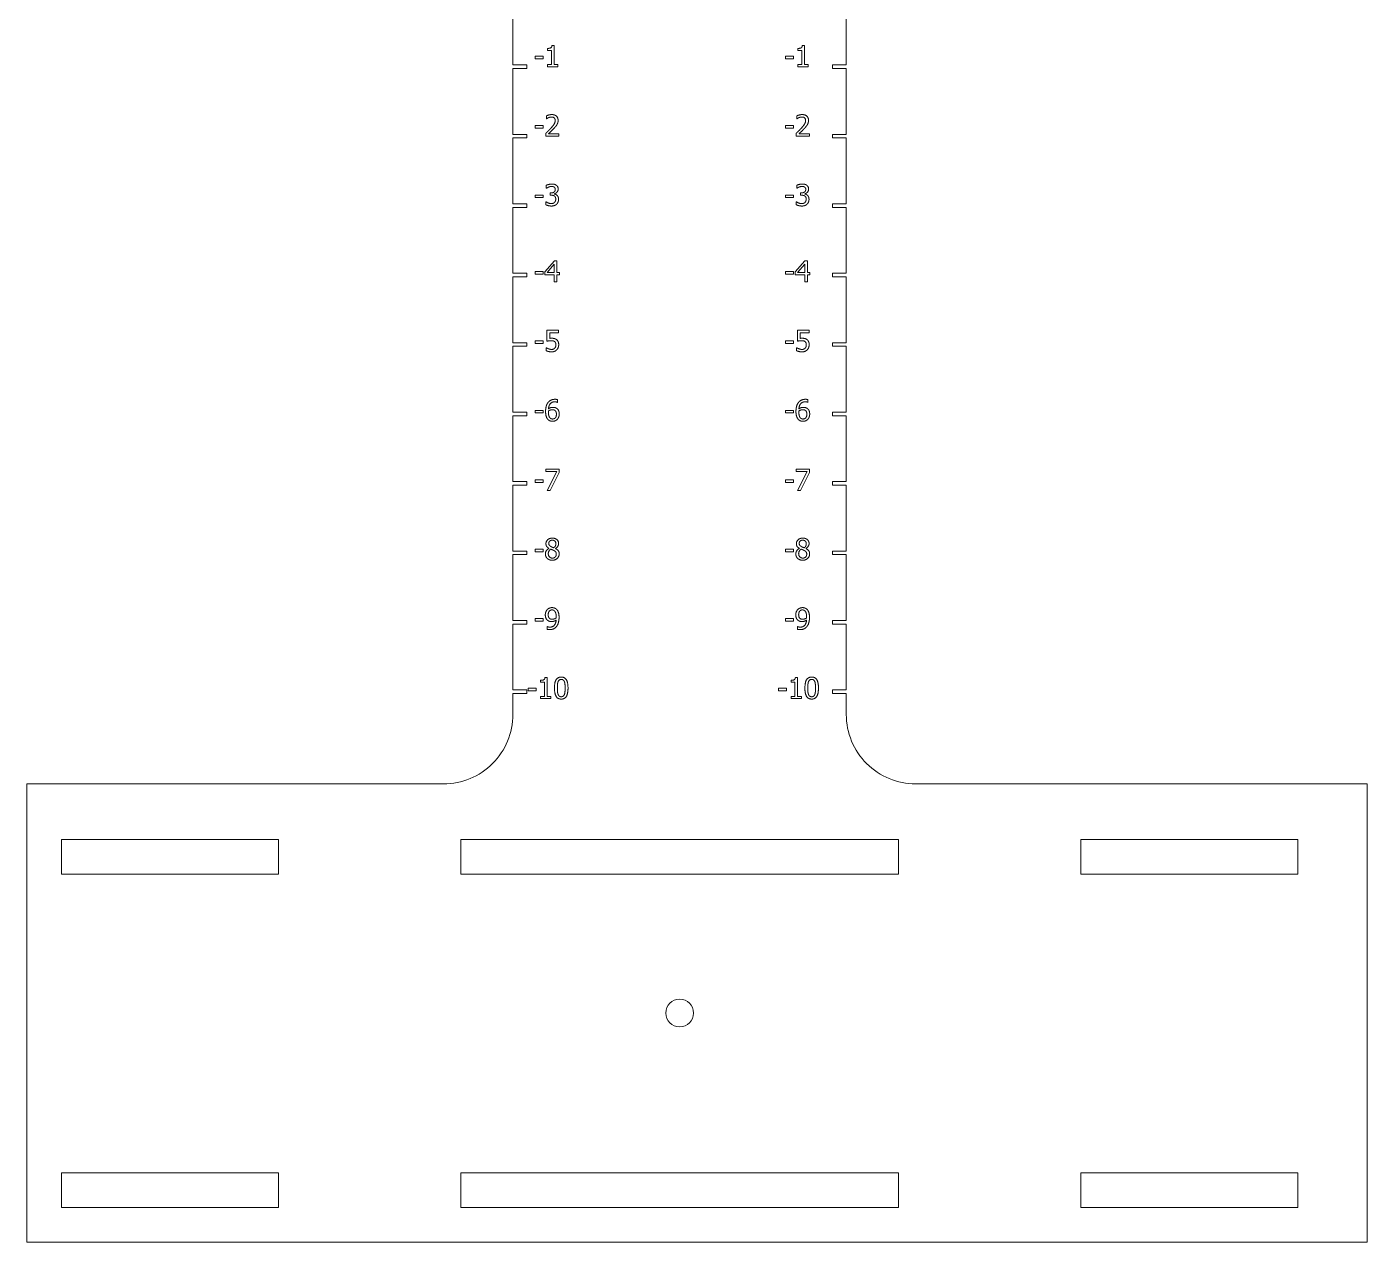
# Model space of a CAD drawing. Header units: millimetres. Extents: x -115 to 78, y -181 to 169.
# Drawn here: x -115 to 78, y -181.2 to -6.2 of the extents above; entities that cross this region are included whole.
import ezdxf

# ---------------------------------------------------------------- set-up
doc = ezdxf.new("R2010")
doc.units = ezdxf.units.MM

msp = doc.modelspace()

# ---------------------------------------------------------------- linework, layer by layer
at = {"color": 7, "lineweight": 5}
for p, q in [((-39.09, -30.25), (-39.09, -30.28)), ((-3.03, -30.25), (-3.03, -30.28)), ((-39.85, -81.32), (-39.85, -81.31)), ((-38.92, -81.32), (-38.92, -81.34)), ((-3.79, -81.32), (-3.79, -81.31)), ((-2.86, -81.32), (-2.86, -81.34))]:
    msp.add_line(p, q, dxfattribs=at)
at = {"color": 1, "lineweight": 5, "true_color": 0xff0000, "flags": 128}
msp.add_lwpolyline([(2.96, -3.45), (2.96, -11.7), (0.96, -11.7), (0.96, -12.2), (2.96, -12.2), (2.96, -21.7), (0.96, -21.7), (0.96, -22.2), (2.96, -22.2), (2.96, -31.7), (0.96, -31.7), (0.96, -32.2), (2.96, -32.2), (2.96, -41.7), (0.96, -41.7), (0.96, -42.2), (2.96, -42.2), (2.96, -51.7), (0.96, -51.7), (0.96, -52.2), (2.96, -52.2), (2.96, -61.7), (0.96, -61.7), (0.96, -62.2), (2.96, -62.2), (2.96, -71.7), (0.96, -71.7), (0.96, -72.2), (2.96, -72.2), (2.96, -81.7), (0.96, -81.7), (0.96, -82.2), (2.96, -82.2), (2.96, -91.7), (0.96, -91.7), (0.96, -92.2), (2.96, -92.2), (2.96, -101.7), (0.96, -101.7), (0.96, -102.2), (2.96, -102.2), (2.96, -105.22, 0.414214), (12.96, -115.22), (77.96, -115.22), (77.96, -181.22), (-115.04, -181.22), (-115.04, -115.22), (-55.04, -115.22, 0.414214), (-45.04, -105.22), (-45.04, -102.2), (-43.04, -102.2), (-43.04, -101.7), (-45.04, -101.7), (-45.04, -92.2), (-43.04, -92.2), (-43.04, -91.7), (-45.04, -91.7), (-45.04, -82.2), (-43.04, -82.2), (-43.04, -81.7), (-45.04, -81.7), (-45.04, -72.2), (-43.04, -72.2), (-43.04, -71.7), (-45.04, -71.7), (-45.04, -62.2), (-43.04, -62.2), (-43.04, -61.7), (-45.04, -61.7), (-45.04, -52.2), (-43.04, -52.2), (-43.04, -51.7), (-45.04, -51.7), (-45.04, -42.2), (-43.04, -42.2), (-43.04, -41.7), (-45.04, -41.7), (-45.04, -32.2), (-43.04, -32.2), (-43.04, -31.7), (-45.04, -31.7), (-45.04, -22.2), (-43.04, -22.2), (-43.04, -21.7), (-45.04, -21.7), (-45.04, -12.2), (-43.04, -12.2), (-43.04, -11.7), (-45.04, -11.7), (-45.04, -3.45, 1)], format="xyb", dxfattribs=at)
at = {"color": 7, "lineweight": 5, "flags": 128}
for points in [[(-39.42, -8.89), (-39.11, -8.89), (-39.11, -11.64), (-38.57, -11.64), (-38.57, -11.95), (-40.05, -11.95), (-40.05, -11.64), (-39.5, -11.64), (-39.5, -9.59), (-40.05, -9.59), (-40.05, -9.31)], [(-3.37, -8.89), (-3.05, -8.89), (-3.05, -11.64), (-2.51, -11.64), (-2.51, -11.95), (-4, -11.95), (-4, -11.64), (-3.44, -11.64), (-3.44, -9.59), (-4, -9.59), (-4, -9.31)], [(-40.21, -19.45), (-40.23, -19.45), (-40.23, -19.02)], [(-4.15, -19.45), (-4.17, -19.45), (-4.17, -19.02)], [(-39.91, -21.59), (-38.41, -21.59), (-38.41, -21.95), (-40.29, -21.95), (-40.29, -21.52)], [(-3.85, -21.59), (-2.36, -21.59), (-2.36, -21.95), (-4.24, -21.95), (-4.24, -21.52)], [(-40.21, -29.46), (-40.24, -29.46), (-40.24, -29.02)], [(-39.52, -30.46), (-39.7, -30.46), (-39.7, -30.12), (-39.56, -30.12)], [(-4.15, -29.46), (-4.18, -29.46), (-4.18, -29.02)], [(-3.47, -30.46), (-3.64, -30.46), (-3.64, -30.12), (-3.5, -30.12)], [(-40.32, -31.82), (-40.32, -31.39), (-40.29, -31.39)], [(-4.26, -31.82), (-4.26, -31.39), (-4.23, -31.39)], [(-40.14, -51.47), (-40.14, -49.9), (-38.46, -49.9), (-38.46, -50.26), (-39.74, -50.26), (-39.74, -51.07)], [(-4.08, -51.47), (-4.08, -49.9), (-2.41, -49.9), (-2.41, -50.26), (-3.69, -50.26), (-3.69, -51.07)], [(-40.26, -52.84), (-40.26, -52.41), (-40.23, -52.41)], [(-4.2, -52.84), (-4.2, -52.41), (-4.17, -52.41)], [(-38.63, -59.88), (-38.63, -60.28), (-38.65, -60.28)], [(-2.57, -59.88), (-2.57, -60.28), (-2.59, -60.28)], [(-40.11, -92.96), (-40.11, -92.57), (-40.09, -92.57)], [(-4.06, -92.96), (-4.06, -92.57), (-4.04, -92.57)], [(-40.42, -99.89), (-40.11, -99.89), (-40.11, -102.64), (-39.57, -102.64), (-39.57, -102.95), (-41.05, -102.95), (-41.05, -102.64), (-40.5, -102.64), (-40.5, -100.59), (-41.05, -100.59), (-41.05, -100.31)], [(-4.37, -99.89), (-4.05, -99.89), (-4.05, -102.64), (-3.51, -102.64), (-3.51, -102.95), (-5, -102.95), (-5, -102.64), (-4.44, -102.64), (-4.44, -100.59), (-5, -100.59), (-5, -100.31)]]:
    msp.add_lwpolyline(points, dxfattribs=at)
for points in [[(-40.7, -10.8), (-41.85, -10.8), (-41.85, -10.43), (-40.7, -10.43)], [(-4.64, -10.8), (-5.79, -10.8), (-5.79, -10.43), (-4.64, -10.43)], [(-40.7, -20.8), (-41.85, -20.8), (-41.85, -20.43), (-40.7, -20.43)], [(-4.64, -20.8), (-5.79, -20.8), (-5.79, -20.43), (-4.64, -20.43)], [(-40.7, -30.8), (-41.85, -30.8), (-41.85, -30.43), (-40.7, -30.43)], [(-4.64, -30.8), (-5.79, -30.8), (-5.79, -30.43), (-4.64, -30.43)], [(-40.44, -41.47), (-39.07, -39.9), (-38.7, -39.9), (-38.7, -41.57), (-38.33, -41.57), (-38.33, -41.9), (-38.7, -41.9), (-38.7, -42.94), (-39.09, -42.94), (-39.09, -41.9), (-40.44, -41.9)], [(-39.09, -40.38), (-40.11, -41.57), (-39.09, -41.57)], [(-4.38, -41.47), (-3.01, -39.9), (-2.64, -39.9), (-2.64, -41.57), (-2.27, -41.57), (-2.27, -41.9), (-2.64, -41.9), (-2.64, -42.94), (-3.03, -42.94), (-3.03, -41.9), (-4.38, -41.9)], [(-3.03, -40.38), (-4.06, -41.57), (-3.03, -41.57)], [(-40.7, -41.8), (-41.85, -41.8), (-41.85, -41.42), (-40.7, -41.42)], [(-4.64, -41.8), (-5.79, -41.8), (-5.79, -41.42), (-4.64, -41.42)], [(-41.85, -51.43), (-40.7, -51.43), (-40.7, -51.8), (-41.85, -51.8)], [(-5.79, -51.43), (-4.64, -51.43), (-4.64, -51.8), (-5.79, -51.8)], [(-41.85, -61.43), (-40.7, -61.43), (-40.7, -61.8), (-41.85, -61.8)], [(-5.79, -61.43), (-4.64, -61.43), (-4.64, -61.8), (-5.79, -61.8)], [(-40.31, -70.26), (-40.31, -69.9), (-38.38, -69.9), (-38.38, -70.36), (-39.7, -72.95), (-40.13, -72.95), (-38.74, -70.26)], [(-4.26, -70.26), (-4.26, -69.9), (-2.32, -69.9), (-2.32, -70.36), (-3.64, -72.95), (-4.08, -72.95), (-2.68, -70.26)], [(-40.7, -71.8), (-41.85, -71.8), (-41.85, -71.43), (-40.7, -71.43)], [(-4.64, -71.8), (-5.79, -71.8), (-5.79, -71.43), (-4.64, -71.43)], [(-40.7, -81.8), (-41.85, -81.8), (-41.85, -81.43), (-40.7, -81.43)], [(-4.64, -81.8), (-5.79, -81.8), (-5.79, -81.43), (-4.64, -81.43)], [(-41.85, -91.43), (-40.7, -91.43), (-40.7, -91.8), (-41.85, -91.8)], [(-4.64, -91.8), (-5.79, -91.8), (-5.79, -91.43), (-4.64, -91.43)], [(-42.85, -101.43), (-41.7, -101.43), (-41.7, -101.8), (-42.85, -101.8)], [(-6.79, -101.43), (-5.64, -101.43), (-5.64, -101.8), (-6.79, -101.8)]]:
    msp.add_lwpolyline(points, close=True, dxfattribs=at)
at = {"color": 1, "lineweight": 5, "true_color": 0xff0000, "flags": 128}
for points in [[(-110.04, -128.22), (-110.04, -123.22), (-78.79, -123.22), (-78.79, -128.22)], [(-52.54, -128.22), (-52.54, -123.22), (10.46, -123.22), (10.46, -128.22)], [(36.71, -123.22), (67.96, -123.22), (67.96, -128.22), (36.71, -128.22)], [(-110.04, -176.22), (-110.04, -171.22), (-78.79, -171.22), (-78.79, -176.22)], [(-52.54, -176.22), (-52.54, -171.22), (10.46, -171.22), (10.46, -176.22)], [(67.96, -171.22), (67.96, -176.22), (36.71, -176.22), (36.71, -171.22)]]:
    msp.add_lwpolyline(points, close=True, dxfattribs=at)
at = {"color": 1, "lineweight": 5, "true_color": 0xff0000}
msp.add_circle((-21.04, -148.22), 2, dxfattribs=at)
at = {"color": 7, "lineweight": 5}
for points in [[(-40.05, -9.31), (-39.74, -9.31), (-39.44, -9.14), (-39.42, -8.89)], [(-4, -9.31), (-3.68, -9.31), (-3.39, -9.14), (-3.37, -8.89)], [(-40.23, -19.02), (-40.1, -18.96), (-39.65, -18.84), (-39.45, -18.84)], [(-39.91, -19.28), (-40, -19.32), (-40.16, -19.42), (-40.21, -19.45)], [(-39.48, -19.19), (-39.59, -19.19), (-39.81, -19.24), (-39.91, -19.28)], [(-39.11, -19.31), (-39.18, -19.25), (-39.37, -19.19), (-39.48, -19.19)], [(-39.45, -18.84), (-39.02, -18.84), (-38.54, -19.29), (-38.54, -19.67)], [(-4.17, -19.02), (-4.05, -18.96), (-3.59, -18.84), (-3.39, -18.84)], [(-3.85, -19.28), (-3.94, -19.32), (-4.1, -19.42), (-4.15, -19.45)], [(-3.42, -19.19), (-3.53, -19.19), (-3.75, -19.24), (-3.85, -19.28)], [(-3.05, -19.31), (-3.12, -19.25), (-3.31, -19.19), (-3.42, -19.19)], [(-3.39, -18.84), (-2.96, -18.84), (-2.48, -19.29), (-2.48, -19.67)], [(-40.29, -21.52), (-40.09, -21.32), (-39.73, -20.97), (-39.56, -20.78)], [(-39.11, -20.8), (-39.3, -21.01), (-39.77, -21.46), (-39.91, -21.59)], [(-39.56, -20.78), (-39.21, -20.4), (-38.96, -19.94), (-38.96, -19.69)], [(-38.96, -19.69), (-38.96, -19.57), (-39.03, -19.37), (-39.11, -19.31)], [(-38.7, -20.28), (-38.77, -20.42), (-38.99, -20.68), (-39.11, -20.8)], [(-38.54, -19.67), (-38.54, -19.85), (-38.62, -20.15), (-38.7, -20.28)], [(-4.24, -21.52), (-4.03, -21.32), (-3.67, -20.97), (-3.5, -20.78)], [(-3.05, -20.8), (-3.24, -21.01), (-3.71, -21.46), (-3.85, -21.59)], [(-3.5, -20.78), (-3.15, -20.4), (-2.9, -19.94), (-2.9, -19.69)], [(-2.9, -19.69), (-2.9, -19.57), (-2.98, -19.37), (-3.05, -19.31)], [(-2.64, -20.28), (-2.71, -20.42), (-2.93, -20.68), (-3.05, -20.8)], [(-2.48, -19.67), (-2.48, -19.85), (-2.57, -20.15), (-2.64, -20.28)], [(-40.24, -29.02), (-40.1, -28.95), (-39.64, -28.84), (-39.44, -28.84)], [(-39.44, -28.84), (-39.23, -28.84), (-38.92, -28.92), (-38.8, -29.01)], [(-4.18, -29.02), (-4.04, -28.95), (-3.59, -28.84), (-3.38, -28.84)], [(-3.38, -28.84), (-3.17, -28.84), (-2.87, -28.92), (-2.74, -29.01)], [(-39.91, -29.28), (-40.01, -29.33), (-40.15, -29.42), (-40.21, -29.46)], [(-39.47, -29.19), (-39.58, -29.19), (-39.8, -29.24), (-39.91, -29.28)], [(-39.56, -30.12), (-39.29, -30.12), (-38.94, -29.86), (-38.94, -29.61)], [(-39.06, -30.57), (-39.15, -30.51), (-39.39, -30.46), (-39.52, -30.46)], [(-39.1, -29.28), (-39.18, -29.23), (-39.37, -29.19), (-39.47, -29.19)], [(-38.94, -29.61), (-38.94, -29.5), (-39.03, -29.33), (-39.1, -29.28)], [(-38.53, -29.57), (-38.53, -29.82), (-38.86, -30.2), (-39.09, -30.25)], [(-39.09, -30.28), (-38.99, -30.3), (-38.77, -30.39), (-38.68, -30.48)], [(-38.88, -31.01), (-38.88, -30.85), (-38.98, -30.63), (-39.06, -30.57)], [(-38.8, -29.01), (-38.66, -29.1), (-38.53, -29.38), (-38.53, -29.57)], [(-38.68, -30.48), (-38.59, -30.57), (-38.47, -30.84), (-38.47, -31.04)], [(-3.85, -29.28), (-3.95, -29.33), (-4.1, -29.42), (-4.15, -29.46)], [(-3.41, -29.19), (-3.52, -29.19), (-3.74, -29.24), (-3.85, -29.28)], [(-3.5, -30.12), (-3.23, -30.12), (-2.88, -29.86), (-2.88, -29.61)], [(-3.01, -30.57), (-3.09, -30.51), (-3.33, -30.46), (-3.47, -30.46)], [(-3.04, -29.28), (-3.12, -29.23), (-3.31, -29.19), (-3.41, -29.19)], [(-2.88, -29.61), (-2.88, -29.5), (-2.97, -29.33), (-3.04, -29.28)], [(-2.47, -29.57), (-2.47, -29.82), (-2.8, -30.2), (-3.03, -30.25)], [(-3.03, -30.28), (-2.93, -30.3), (-2.71, -30.39), (-2.62, -30.48)], [(-2.82, -31.01), (-2.82, -30.85), (-2.92, -30.63), (-3.01, -30.57)], [(-2.74, -29.01), (-2.61, -29.1), (-2.47, -29.38), (-2.47, -29.57)], [(-2.62, -30.48), (-2.53, -30.57), (-2.41, -30.84), (-2.41, -31.04)], [(-39.49, -32.01), (-39.72, -32.01), (-40.17, -31.9), (-40.32, -31.82)], [(-40.29, -31.39), (-40.16, -31.49), (-39.73, -31.66), (-39.51, -31.66)], [(-39.51, -31.66), (-39.39, -31.66), (-39.13, -31.58), (-39.05, -31.49)], [(-38.74, -31.73), (-38.87, -31.87), (-39.25, -32.01), (-39.49, -32.01)], [(-39.05, -31.49), (-38.97, -31.4), (-38.88, -31.18), (-38.88, -31.01)], [(-38.47, -31.04), (-38.47, -31.25), (-38.61, -31.6), (-38.74, -31.73)], [(-3.43, -32.01), (-3.66, -32.01), (-4.11, -31.9), (-4.26, -31.82)], [(-4.23, -31.39), (-4.1, -31.49), (-3.67, -31.66), (-3.45, -31.66)], [(-3.45, -31.66), (-3.33, -31.66), (-3.08, -31.58), (-2.99, -31.49)], [(-2.68, -31.73), (-2.81, -31.87), (-3.19, -32.01), (-3.43, -32.01)], [(-2.99, -31.49), (-2.91, -31.4), (-2.82, -31.18), (-2.82, -31.01)], [(-2.41, -31.04), (-2.41, -31.25), (-2.55, -31.6), (-2.68, -31.73)], [(-39.53, -51.4), (-39.7, -51.4), (-40.03, -51.45), (-40.14, -51.47)], [(-39.74, -51.07), (-39.67, -51.06), (-39.53, -51.05), (-39.47, -51.05)], [(-39.03, -51.54), (-39.12, -51.46), (-39.38, -51.4), (-39.53, -51.4)], [(-39.47, -51.05), (-39.23, -51.05), (-38.91, -51.13), (-38.76, -51.24)], [(-38.86, -51.98), (-38.86, -51.81), (-38.95, -51.61), (-39.03, -51.54)], [(-39.02, -52.47), (-38.94, -52.38), (-38.86, -52.14), (-38.86, -51.98)], [(-38.76, -51.24), (-38.61, -51.36), (-38.45, -51.7), (-38.45, -51.98)], [(-38.45, -51.98), (-38.45, -52.2), (-38.59, -52.57), (-38.72, -52.71)], [(-3.48, -51.4), (-3.64, -51.4), (-3.98, -51.45), (-4.08, -51.47)], [(-3.69, -51.07), (-3.61, -51.06), (-3.47, -51.05), (-3.41, -51.05)], [(-2.98, -51.54), (-3.06, -51.46), (-3.32, -51.4), (-3.48, -51.4)], [(-3.41, -51.05), (-3.17, -51.05), (-2.85, -51.13), (-2.7, -51.24)], [(-2.8, -51.98), (-2.8, -51.81), (-2.89, -51.61), (-2.98, -51.54)], [(-2.96, -52.47), (-2.88, -52.38), (-2.8, -52.14), (-2.8, -51.98)], [(-2.7, -51.24), (-2.55, -51.36), (-2.39, -51.7), (-2.39, -51.98)], [(-2.39, -51.98), (-2.39, -52.2), (-2.53, -52.57), (-2.66, -52.71)], [(-39.46, -53.01), (-39.68, -53.01), (-40.11, -52.92), (-40.26, -52.84)], [(-40.23, -52.41), (-40.19, -52.44), (-40.01, -52.53), (-39.9, -52.57)], [(-39.9, -52.57), (-39.78, -52.61), (-39.58, -52.66), (-39.46, -52.66)], [(-39.46, -52.66), (-39.33, -52.66), (-39.1, -52.57), (-39.02, -52.47)], [(-38.72, -52.71), (-38.84, -52.85), (-39.23, -53.01), (-39.46, -53.01)], [(-3.41, -53.01), (-3.62, -53.01), (-4.05, -52.92), (-4.2, -52.84)], [(-4.17, -52.41), (-4.13, -52.44), (-3.95, -52.53), (-3.85, -52.57)], [(-3.85, -52.57), (-3.72, -52.61), (-3.52, -52.66), (-3.4, -52.66)], [(-2.66, -52.71), (-2.79, -52.85), (-3.17, -53.01), (-3.41, -53.01)], [(-3.4, -52.66), (-3.28, -52.66), (-3.04, -52.57), (-2.96, -52.47)], [(-40.34, -61.61), (-40.34, -61.21), (-40.18, -60.57), (-40.01, -60.33)], [(-40.01, -62.73), (-40.17, -62.57), (-40.34, -62.01), (-40.34, -61.61)], [(-40.01, -60.33), (-39.84, -60.1), (-39.32, -59.84), (-38.98, -59.84)], [(-39.92, -61.51), (-39.93, -61.55), (-39.93, -61.64), (-39.93, -61.7)], [(-39.93, -61.7), (-39.93, -62.02), (-39.81, -62.4), (-39.71, -62.51)], [(-39.03, -60.2), (-39.41, -60.2), (-39.88, -60.71), (-39.92, -61.21)], [(-39.92, -61.21), (-39.78, -61.11), (-39.47, -61), (-39.29, -61)], [(-39.38, -61.34), (-39.52, -61.34), (-39.79, -61.43), (-39.92, -61.51)], [(-38.99, -61.45), (-39.07, -61.38), (-39.27, -61.34), (-39.38, -61.34)], [(-39.29, -61), (-39.11, -61), (-38.84, -61.07), (-38.7, -61.18)], [(-38.65, -60.28), (-38.71, -60.25), (-38.91, -60.2), (-39.03, -60.2)], [(-38.78, -61.98), (-38.78, -61.79), (-38.88, -61.53), (-38.99, -61.45)], [(-38.98, -59.84), (-38.88, -59.84), (-38.7, -59.86), (-38.63, -59.88)], [(-38.7, -61.18), (-38.53, -61.31), (-38.37, -61.7), (-38.37, -61.96)], [(-4.29, -61.61), (-4.29, -61.21), (-4.12, -60.57), (-3.95, -60.33)], [(-3.95, -62.73), (-4.11, -62.57), (-4.29, -62.01), (-4.29, -61.61)], [(-3.95, -60.33), (-3.79, -60.1), (-3.26, -59.84), (-2.92, -59.84)], [(-2.97, -60.2), (-3.35, -60.2), (-3.82, -60.71), (-3.87, -61.21)], [(-3.87, -61.21), (-3.72, -61.11), (-3.41, -61), (-3.23, -61)], [(-3.32, -61.34), (-3.47, -61.34), (-3.73, -61.43), (-3.87, -61.51)], [(-3.87, -61.51), (-3.87, -61.55), (-3.87, -61.64), (-3.87, -61.7)], [(-3.87, -61.7), (-3.87, -62.02), (-3.75, -62.4), (-3.66, -62.51)], [(-2.93, -61.45), (-3.01, -61.38), (-3.22, -61.34), (-3.32, -61.34)], [(-3.23, -61), (-3.05, -61), (-2.79, -61.07), (-2.64, -61.18)], [(-2.59, -60.28), (-2.65, -60.25), (-2.86, -60.2), (-2.97, -60.2)], [(-2.72, -61.98), (-2.72, -61.79), (-2.82, -61.53), (-2.93, -61.45)], [(-2.92, -59.84), (-2.82, -59.84), (-2.64, -59.86), (-2.57, -59.88)], [(-2.64, -61.18), (-2.47, -61.31), (-2.31, -61.7), (-2.31, -61.96)], [(-39.34, -63.01), (-39.54, -63.01), (-39.88, -62.87), (-40.01, -62.73)], [(-39.71, -62.51), (-39.63, -62.6), (-39.44, -62.68), (-39.33, -62.68)], [(-38.65, -62.73), (-38.79, -62.87), (-39.13, -63.01), (-39.34, -63.01)], [(-39.33, -62.68), (-39.09, -62.68), (-38.78, -62.33), (-38.78, -61.98)], [(-38.37, -61.96), (-38.37, -62.19), (-38.52, -62.59), (-38.65, -62.73)], [(-3.28, -63.01), (-3.48, -63.01), (-3.82, -62.87), (-3.95, -62.73)], [(-3.66, -62.51), (-3.57, -62.6), (-3.38, -62.68), (-3.28, -62.68)], [(-3.28, -62.68), (-3.03, -62.68), (-2.72, -62.33), (-2.72, -61.98)], [(-2.6, -62.73), (-2.73, -62.87), (-3.07, -63.01), (-3.28, -63.01)], [(-2.31, -61.96), (-2.31, -62.19), (-2.46, -62.59), (-2.6, -62.73)], [(-40.29, -80.63), (-40.29, -80.29), (-39.77, -79.83), (-39.37, -79.83)], [(-39.85, -81.31), (-40.07, -81.18), (-40.29, -80.87), (-40.29, -80.63)], [(-39.38, -80.13), (-39.6, -80.13), (-39.88, -80.38), (-39.88, -80.59)], [(-39.88, -80.59), (-39.88, -80.74), (-39.74, -80.95), (-39.59, -81.03)], [(-39.59, -81.03), (-39.53, -81.07), (-39.27, -81.19), (-39.16, -81.22)], [(-38.86, -80.61), (-38.86, -80.41), (-39.13, -80.13), (-39.38, -80.13)], [(-39.37, -79.83), (-38.96, -79.83), (-38.46, -80.26), (-38.46, -80.61)], [(-39.16, -81.22), (-38.98, -81.08), (-38.86, -80.8), (-38.86, -80.61)], [(-38.46, -80.61), (-38.46, -80.81), (-38.7, -81.21), (-38.92, -81.32)], [(-4.23, -80.63), (-4.23, -80.29), (-3.71, -79.83), (-3.31, -79.83)], [(-3.79, -81.31), (-4.02, -81.18), (-4.23, -80.87), (-4.23, -80.63)], [(-3.32, -80.13), (-3.54, -80.13), (-3.82, -80.38), (-3.82, -80.59)], [(-3.82, -80.59), (-3.82, -80.74), (-3.68, -80.95), (-3.53, -81.03)], [(-3.53, -81.03), (-3.47, -81.07), (-3.21, -81.19), (-3.1, -81.22)], [(-2.8, -80.61), (-2.8, -80.41), (-3.07, -80.13), (-3.32, -80.13)], [(-3.31, -79.83), (-2.9, -79.83), (-2.4, -80.26), (-2.4, -80.61)], [(-3.1, -81.22), (-2.92, -81.08), (-2.8, -80.8), (-2.8, -80.61)], [(-2.4, -80.61), (-2.4, -80.81), (-2.64, -81.21), (-2.86, -81.32)], [(-40.37, -82.11), (-40.37, -81.86), (-40.1, -81.44), (-39.85, -81.32)], [(-40.1, -82.75), (-40.23, -82.63), (-40.37, -82.3), (-40.37, -82.11)], [(-39.37, -83.02), (-39.6, -83.02), (-39.97, -82.88), (-40.1, -82.75)], [(-39.61, -81.42), (-39.77, -81.53), (-39.95, -81.87), (-39.95, -82.08)], [(-39.95, -82.08), (-39.95, -82.35), (-39.62, -82.71), (-39.37, -82.71)], [(-39.16, -81.61), (-39.23, -81.57), (-39.46, -81.48), (-39.61, -81.42)], [(-38.38, -82.1), (-38.38, -82.49), (-38.95, -83.02), (-39.37, -83.02)], [(-39.37, -82.71), (-39.11, -82.71), (-38.8, -82.4), (-38.8, -82.14)], [(-38.8, -82.14), (-38.8, -81.95), (-38.95, -81.73), (-39.16, -81.61)], [(-38.92, -81.34), (-38.65, -81.46), (-38.38, -81.82), (-38.38, -82.1)], [(-4.31, -82.11), (-4.31, -81.86), (-4.04, -81.44), (-3.79, -81.32)], [(-4.05, -82.75), (-4.17, -82.63), (-4.31, -82.3), (-4.31, -82.11)], [(-3.31, -83.02), (-3.54, -83.02), (-3.91, -82.88), (-4.05, -82.75)], [(-3.55, -81.42), (-3.71, -81.53), (-3.9, -81.87), (-3.9, -82.08)], [(-3.9, -82.08), (-3.9, -82.35), (-3.56, -82.71), (-3.31, -82.71)], [(-3.1, -81.61), (-3.17, -81.57), (-3.4, -81.48), (-3.55, -81.42)], [(-2.32, -82.1), (-2.32, -82.49), (-2.89, -83.02), (-3.31, -83.02)], [(-3.31, -82.71), (-3.05, -82.71), (-2.74, -82.4), (-2.74, -82.14)], [(-2.74, -82.14), (-2.74, -81.95), (-2.89, -81.73), (-3.1, -81.61)], [(-2.86, -81.34), (-2.6, -81.46), (-2.32, -81.82), (-2.32, -82.1)], [(-40.38, -90.89), (-40.38, -90.66), (-40.23, -90.26), (-40.09, -90.12)], [(-40.09, -90.12), (-39.97, -89.99), (-39.6, -89.84), (-39.41, -89.84)], [(-39.41, -90.17), (-39.66, -90.17), (-39.96, -90.53), (-39.96, -90.87)], [(-39.41, -89.84), (-39.2, -89.84), (-38.86, -89.98), (-38.73, -90.11)], [(-39.03, -90.34), (-39.12, -90.25), (-39.3, -90.17), (-39.41, -90.17)], [(-38.81, -91.15), (-38.81, -90.84), (-38.93, -90.45), (-39.03, -90.34)], [(-38.73, -90.11), (-38.58, -90.28), (-38.4, -90.82), (-38.4, -91.24)], [(-4.32, -90.89), (-4.32, -90.66), (-4.17, -90.26), (-4.03, -90.12)], [(-4.03, -90.12), (-3.91, -89.99), (-3.54, -89.84), (-3.35, -89.84)], [(-3.35, -90.17), (-3.61, -90.17), (-3.9, -90.53), (-3.9, -90.87)], [(-3.35, -89.84), (-3.14, -89.84), (-2.8, -89.98), (-2.67, -90.11)], [(-2.97, -90.34), (-3.06, -90.25), (-3.25, -90.17), (-3.35, -90.17)], [(-2.76, -91.15), (-2.76, -90.84), (-2.87, -90.45), (-2.97, -90.34)], [(-2.67, -90.11), (-2.52, -90.28), (-2.34, -90.82), (-2.34, -91.24)], [(-40.05, -91.67), (-40.21, -91.54), (-40.38, -91.16), (-40.38, -90.89)], [(-40.09, -92.57), (-40.04, -92.6), (-39.83, -92.65), (-39.71, -92.65)], [(-39.46, -91.85), (-39.63, -91.85), (-39.91, -91.77), (-40.05, -91.67)], [(-39.96, -90.87), (-39.96, -91.07), (-39.86, -91.31), (-39.76, -91.4)], [(-38.74, -92.52), (-38.91, -92.76), (-39.41, -93.01), (-39.77, -93.01)], [(-39.76, -91.4), (-39.68, -91.47), (-39.48, -91.51), (-39.37, -91.51)], [(-39.71, -92.65), (-39.31, -92.65), (-38.86, -92.12), (-38.82, -91.64)], [(-38.82, -91.64), (-38.99, -91.75), (-39.28, -91.85), (-39.46, -91.85)], [(-39.37, -91.51), (-39.24, -91.51), (-38.94, -91.42), (-38.82, -91.34)], [(-38.82, -91.34), (-38.82, -91.31), (-38.81, -91.21), (-38.81, -91.15)], [(-38.4, -91.24), (-38.4, -91.62), (-38.57, -92.3), (-38.74, -92.52)], [(-3.99, -91.67), (-4.15, -91.54), (-4.32, -91.16), (-4.32, -90.89)], [(-4.04, -92.57), (-3.98, -92.6), (-3.77, -92.65), (-3.66, -92.65)], [(-3.4, -91.85), (-3.57, -91.85), (-3.85, -91.77), (-3.99, -91.67)], [(-3.9, -90.87), (-3.9, -91.07), (-3.81, -91.31), (-3.7, -91.4)], [(-2.68, -92.52), (-2.86, -92.76), (-3.35, -93.01), (-3.71, -93.01)], [(-3.7, -91.4), (-3.62, -91.47), (-3.42, -91.51), (-3.31, -91.51)], [(-3.66, -92.65), (-3.26, -92.65), (-2.8, -92.12), (-2.77, -91.64)], [(-2.77, -91.64), (-2.93, -91.75), (-3.23, -91.85), (-3.4, -91.85)], [(-3.31, -91.51), (-3.18, -91.51), (-2.88, -91.42), (-2.76, -91.34)], [(-2.76, -91.34), (-2.76, -91.31), (-2.76, -91.21), (-2.76, -91.15)], [(-2.34, -91.24), (-2.34, -91.62), (-2.51, -92.3), (-2.68, -92.52)], [(-39.77, -93.01), (-39.85, -93.01), (-40.03, -92.99), (-40.11, -92.96)], [(-3.71, -93.01), (-3.79, -93.01), (-3.98, -92.99), (-4.06, -92.96)], [(-41.05, -100.31), (-40.74, -100.31), (-40.44, -100.14), (-40.42, -99.89)], [(-39.06, -101.43), (-39.06, -100.6), (-38.58, -99.84), (-38.08, -99.84)], [(-38.08, -100.18), (-38.25, -100.18), (-38.47, -100.34), (-38.54, -100.5)], [(-38.08, -99.84), (-37.58, -99.84), (-37.11, -100.63), (-37.11, -101.42)], [(-37.64, -100.49), (-37.7, -100.34), (-37.91, -100.18), (-38.08, -100.18)], [(-5, -100.31), (-4.68, -100.31), (-4.39, -100.14), (-4.37, -99.89)], [(-3, -101.43), (-3, -100.6), (-2.52, -99.84), (-2.02, -99.84)], [(-2.02, -100.18), (-2.2, -100.18), (-2.42, -100.34), (-2.48, -100.5)], [(-2.02, -99.84), (-1.52, -99.84), (-1.05, -100.63), (-1.05, -101.42)], [(-1.58, -100.49), (-1.64, -100.34), (-1.85, -100.18), (-2.02, -100.18)], [(-38.08, -103.01), (-38.59, -103.01), (-39.06, -102.23), (-39.06, -101.43)], [(-38.54, -100.5), (-38.6, -100.65), (-38.64, -101.13), (-38.64, -101.43)], [(-38.54, -100.5), (-38.6, -100.65), (-38.64, -101.13), (-38.64, -101.43)], [(-38.64, -101.43), (-38.64, -101.75), (-38.6, -102.18), (-38.54, -102.34)], [(-37.11, -101.42), (-37.11, -102.24), (-37.59, -103.01), (-38.08, -103.01)], [(-37.53, -101.42), (-37.53, -101.11), (-37.57, -100.65), (-37.64, -100.49)], [(-37.53, -101.42), (-37.53, -101.11), (-37.57, -100.65), (-37.64, -100.49)], [(-37.63, -102.35), (-37.57, -102.2), (-37.53, -101.74), (-37.53, -101.42)], [(-2.02, -103.01), (-2.53, -103.01), (-3, -102.23), (-3, -101.43)], [(-2.48, -100.5), (-2.54, -100.65), (-2.59, -101.13), (-2.59, -101.43)], [(-2.59, -101.43), (-2.59, -101.75), (-2.55, -102.18), (-2.48, -102.34)], [(-1.05, -101.42), (-1.05, -102.24), (-1.53, -103.01), (-2.02, -103.01)], [(-1.47, -101.42), (-1.47, -101.11), (-1.52, -100.65), (-1.58, -100.49)], [(-1.58, -102.35), (-1.52, -102.2), (-1.47, -101.74), (-1.47, -101.42)], [(-38.54, -102.34), (-38.48, -102.5), (-38.26, -102.67), (-38.08, -102.67)], [(-38.08, -102.67), (-37.92, -102.67), (-37.7, -102.51), (-37.63, -102.35)], [(-2.48, -102.34), (-2.42, -102.5), (-2.2, -102.67), (-2.02, -102.67)], [(-2.02, -102.67), (-1.86, -102.67), (-1.64, -102.51), (-1.58, -102.35)]]:
    msp.add_open_spline(points, degree=2, dxfattribs=at)

doc.saveas('drawing.dxf')
